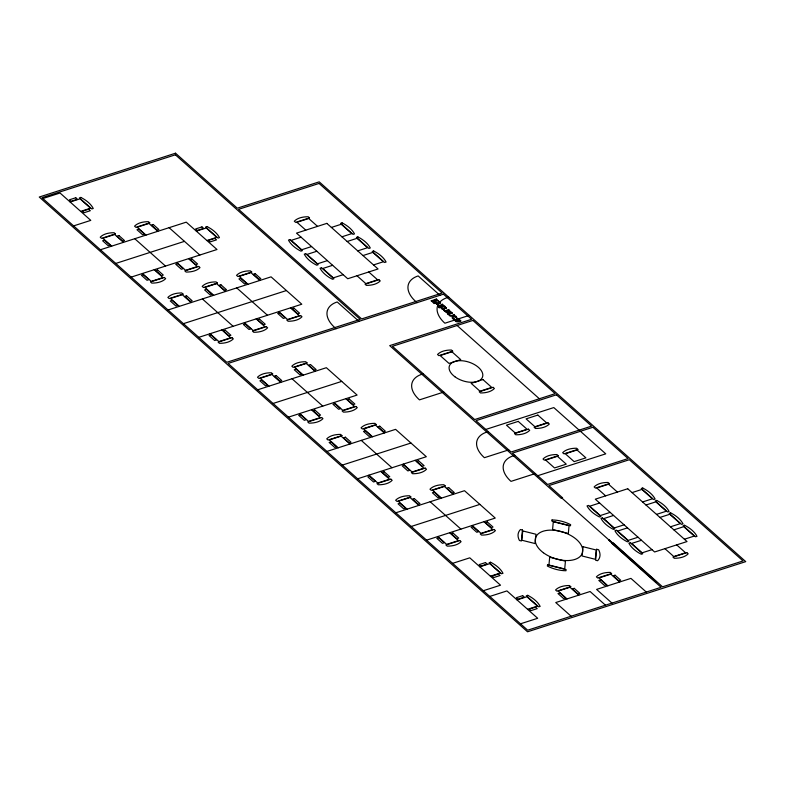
<?xml version="1.0" encoding="UTF-8"?>
<svg xmlns="http://www.w3.org/2000/svg" width="785" height="785" viewBox="0 0 785 785"><rect width="100%" height="100%" fill="white"/><g stroke="black" fill="none" stroke-linecap="round" stroke-linejoin="round"><path stroke-width="1.18" d="M434.851 303.059L434.125 303.569L431.279 300.626M434.753 303.363L432.525 300.979M432.427 301.293L433.977 300.518M436.764 302.245L434.596 300.312M431.171 300.94L436.558 298.928M434.498 300.626L436.558 299.684M433.87 300.832L436.146 302.451M437.235 303.795L436.686 304.246L436.195 303.402M442.347 304.08C441.582 305.208 437.363 306.209 437.795 303.609M436.46 299.998L438.884 301.754M438.786 302.068L439.512 301.558M436.097 303.716C439.149 301.577 443.368 302.529 437.696 303.923M440.454 307.2L439.217 307.877L438.717 307.033M439.855 306.67L439.453 306.307M439.355 306.621L440.012 306.13M439.904 306.444L440.414 306.493M442.112 307.995L441.013 307.023M440.356 307.514L441.553 308.181M437.127 304.109C437.559 306.876 441.749 305.875 442.946 304.609M443.182 308.907L442.485 309.418L441.994 308.574M440.905 307.337L443.741 306.238M445.478 306.915L444.781 307.416L444.104 306.336M444.595 310.016L443.741 308.731M443.074 309.221L443.898 310.232M450.875 311.674L446.979 312.94L444.467 310.664M441.896 308.878C444.742 306.807 449.216 307.622 443.643 309.045M444.359 310.978L445.144 310.448M445.036 310.762L446.214 312.096L447.107 312.087M446.999 312.401L447.676 311.988M448.107 312.126L449.206 311.773C448.765 308.996 445.497 311.4 448.206 311.812M448.784 314.088L448.245 314.54L447.754 313.696M450.286 311.145L449.864 311.282M453.907 314.373C453.141 315.501 448.922 316.502 449.354 313.902M447.646 314.01L451.709 312.42M449.246 314.216L452.307 312.95M448.686 314.392C449.108 317.16 453.308 316.159 454.505 314.903M453.946 319.358C456.075 319.014 451.561 318.504 453.073 317.199C455.182 315.658 459.166 320.201 455.938 316.63A2.129 1.197 18.2 0 0 454.554 316.208C451.355 315.266 451.542 319.623 454.044 319.044M458.155 321.094L456.075 320.977L456.281 319.416M459.245 321.448L456.791 319.26M460.088 321.055L460.854 320.849M460.128 321.085L458.695 319.75A1.531 0.863 18.2 0 0 457.714 319.446L456.684 319.573M42.881 198.526L60.053 193.012L90.785 220.379L73.613 225.894M70.159 202.01L80.031 198.831L90.55 208.202L80.678 211.381M100.411 249.758L186.261 222.155L216.994 249.512L131.144 277.125M196.358 231.143L206.229 227.974L216.758 237.345L206.887 240.524M115.778 263.436L184.455 241.358M301.057 237.188L291.186 240.357L301.705 249.738L311.576 246.559M331.388 227.434L341.259 224.255L351.788 233.626L341.917 236.805M316.846 251.249L306.974 254.428L317.503 263.799L327.374 260.62M347.176 241.495L357.057 238.316L367.576 247.697L357.705 250.866M168.049 309.977L271.06 276.85L301.793 304.217L198.782 337.344M332.644 265.31L322.772 268.49L333.291 277.861L343.163 274.681M362.974 255.557L372.846 252.387L383.374 261.758L373.503 264.928M183.415 323.665L286.427 290.538M448.716 297.152L447.283 297.613A31.802 17.878 18.2 0 0 444.889 323.214L469.204 315.393M436.038 302.765L436.666 302.559M438.619 307.347L439.757 306.974M440.307 306.798L443.466 305.973L445.38 307.229M441.455 308.485L442.004 308.309M443.79 310.546L444.487 310.32M459.147 321.752C450.875 322.792 457.547 315.021 460.746 321.163M257.686 389.792L326.364 367.704L357.096 395.071L288.419 417.159M273.052 403.47L341.73 381.392M423.301 373.807L421.869 374.268A31.802 17.878 18.2 0 0 419.465 399.869L443.79 392.049M326.913 451.424L395.591 429.346L426.324 456.713L357.646 478.791M342.28 465.112L410.957 443.025M485.787 429.444L553.798 407.572L579.134 430.131M488.241 431.632L486.808 432.084A31.802 17.878 18.2 0 0 484.404 457.694L508.729 449.874M514.832 455.3L513.4 455.761A31.802 17.878 18.2 0 0 510.996 481.372L535.321 473.551M395.836 512.791L464.504 490.703L495.237 518.071L426.569 540.159M537.745 475.71L605.755 453.838L580.419 431.279M411.203 526.47L479.87 504.392M599.612 503.018L589.741 506.197L600.27 515.568L610.141 512.389M632.033 492.597L641.904 489.418L652.433 498.789L642.562 501.968M452.611 563.355L469.783 557.831L500.516 585.198L483.344 590.712M613.566 515.441L603.694 518.62L614.213 527.991L624.085 524.812M645.986 505.01L655.858 501.841L666.377 511.212L656.505 514.391M479.89 566.829L489.761 563.65L500.28 573.021L490.409 576.2M627.509 527.863L617.638 531.033L628.167 540.404L638.038 537.234M659.93 517.433L669.801 514.263L680.33 523.634L670.459 526.804M641.463 540.276L631.591 543.456L642.11 552.826L651.992 549.657M673.883 529.855L683.755 526.676L694.283 536.057L684.412 539.226M489.771 596.443L506.943 590.919L537.676 618.286L520.504 623.8M517.05 599.917L526.921 596.737L537.44 606.108L527.569 609.288M457.125 318.553L458.617 318.818M443.859 305.708L444.938 306.287M456.458 316.571L456.046 316.316A2.129 1.197 18.2 0 0 455.133 315.972M448.735 309.741L449.236 310.085M439.934 295.307L418.16 275.927A31.802 17.878 18.2 0 0 415.765 301.528L417.041 302.667M436.45 299.242L439.414 301.872M440.051 302.441L440.65 302.971M442.249 304.394L442.838 304.923M445.851 307.612L446.449 308.142M450.178 311.459L450.776 311.988M451.611 312.734L452.209 313.264M453.799 314.687L454.397 315.217M456.173 319.73L458.048 321.408M457.096 325.51L539.354 398.751M617.393 492.077L608.552 484.208L596.796 487.985L605.628 495.855M676.699 544.878L685.531 552.748L673.775 556.526L664.934 548.666M317.542 226.365L308.711 218.495L296.946 222.283L305.787 230.142M368.764 271.973L377.605 279.833L365.839 283.62L357.008 275.751M561.913 498.092L612.172 542.847M358.971 321.35L337.197 301.96A31.802 17.878 18.2 0 0 334.793 327.571L336.078 328.709M646.29 592.057L630.924 578.378L596.59 589.417L611.957 603.096M619.64 582.009L610.799 574.139L599.043 577.917L607.875 585.787M259.776 280.48L250.935 272.621L239.18 276.399L248.011 284.268M290.509 307.848L299.34 315.717L287.585 319.495L278.744 311.625M605.461 605.186L590.094 591.507L555.751 602.546L571.117 616.235M169.089 227.67L199.822 255.037M236.727 287.899L267.459 315.256M578.8 595.138L569.969 587.268L558.204 591.056L567.045 598.916M157.805 231.3L148.964 223.44L137.208 227.218L146.039 235.088M188.537 258.667L197.369 266.537L185.603 270.315L176.772 262.445M225.442 291.529L216.601 283.66L204.846 287.438L213.677 295.307M256.175 318.887L265.006 326.756L253.241 330.544L244.41 322.674M315.07 371.334L306.238 363.475L294.483 367.252L303.314 375.122M345.802 398.701L354.643 406.571L342.878 410.349L334.047 402.479M384.297 432.977L375.465 425.107L363.7 428.885L372.541 436.754M415.029 460.334L423.871 468.203L412.105 471.991L403.274 464.121M453.22 494.334L444.379 486.474L432.623 490.252L441.455 498.122M483.952 521.701L492.784 529.571L481.028 533.349L472.187 525.489M134.755 238.718L165.488 266.076M202.393 298.938L233.125 326.305M292.03 378.753L322.763 406.11M361.247 440.385L391.98 467.752M430.17 501.752L460.903 529.11M123.461 242.349L114.63 234.48L102.864 238.257L111.706 246.127M154.194 269.706L163.035 277.576L151.269 281.354L142.438 273.494M191.098 302.568L182.267 294.699L170.502 298.486L179.343 306.346M221.831 329.935L230.672 337.795L218.907 341.583L210.076 333.713M280.736 382.383L271.904 374.514L260.139 378.291L268.98 386.161M311.468 409.741L320.309 417.61L308.544 421.388L299.713 413.528M349.963 444.016L341.132 436.146L329.366 439.934L338.198 447.803M380.696 471.383L389.527 479.252L377.771 483.03L368.93 475.161M418.876 505.383L410.045 497.513L398.289 501.291L407.121 509.161M449.609 532.74L458.45 540.61L446.685 544.397L437.853 536.528M447.568 312.293C443.77 310.036 449.462 308.495 449.756 311.596M522.417 530.003L521.387 540.973L519.434 540.482A24.826 13.953 18.2 0 1 520.465 529.512L522.417 530.003M522.741 530.935L521.868 540.237L535.095 543.563L535.969 534.261L522.741 530.935M547.498 564.915L547.39 566.063A24.826 13.953 18.2 0 0 565.985 570.734L566.103 569.576L547.498 564.915M552.012 519.964L551.904 521.122L570.499 525.783L570.607 524.635A24.826 13.953 18.2 0 0 552.012 519.964M549.677 557.222L548.941 565.033L564.7 568.978L565.435 561.177L549.677 557.222M553.297 521.721L552.571 529.522L568.33 533.476L569.056 525.665L553.297 521.721M582.951 546.684L582.077 555.986L595.315 559.303L596.178 550L582.951 546.684M596.659 549.264L595.638 560.245L597.591 560.735A24.826 13.953 18.2 0 0 598.621 549.755L596.659 549.264M175.536 153.203L39.25 197.035L527.54 631.797L745.75 561.628L319.22 181.845L237.296 208.192L175.536 153.203M175.389 154.802L41.958 197.712L226.806 362.297L360.236 319.387L175.389 154.802M75.762 197.761L69.472 199.782L71.131 201.264L77.43 199.243L75.762 197.761M80.835 197.418L79.383 197.889L91.796 208.947L93.258 208.486A24.826 13.953 18.2 0 0 80.835 197.418M88.646 209.232L82.356 211.253L84.015 212.735L90.314 210.714L88.646 209.232M115.415 233.901L101.54 238.365L100.235 237.198A24.826 13.953 18.2 0 1 114.11 232.733L115.415 233.901M149.758 222.852L135.874 227.316L134.569 226.158A24.826 13.953 18.2 0 1 148.444 221.694L149.758 222.852M104.493 240.171L102.639 240.769L108.271 245.783L110.135 245.185L104.493 240.171M118.888 235.539L117.034 236.138L122.666 241.162L124.521 240.563L118.888 235.539M138.837 229.132L136.973 229.73L142.605 234.744L144.469 234.146L138.837 229.132M153.222 224.5L151.368 225.099L157 230.113L158.864 229.514L153.222 224.5M319.063 183.445L238.571 209.33L361.669 318.926L442.151 293.04L319.063 183.445M201.971 226.904L195.671 228.926L197.339 230.407L203.639 228.386L201.971 226.904M207.044 226.561L205.582 227.032L218.004 238.09L219.466 237.619A24.826 13.953 18.2 0 0 207.044 226.561M214.855 238.375L208.555 240.396L210.223 241.878L216.513 239.857L214.855 238.375M309.506 217.916L295.621 222.381L294.316 221.213A24.826 13.953 18.2 0 1 308.191 216.758L309.506 217.916M143.243 274.671L141.388 275.27L147.021 280.284L148.885 279.686L143.243 274.671M157.638 270.05L155.783 270.639L161.416 275.663L163.27 275.064L157.638 270.05M177.587 263.632L175.722 264.231L181.355 269.245L183.219 268.647L177.587 263.632M191.972 259.001L190.117 259.599L195.75 264.614L197.614 264.015L191.972 259.001M326.835 223.382L296.504 233.135L347.726 278.744L378.056 268.98L326.835 223.382M164.359 277.478L150.484 281.933L151.79 283.1A24.826 13.953 18.2 0 0 165.664 278.636L164.359 277.478M198.693 266.429L184.818 270.894L186.124 272.061A24.826 13.953 18.2 0 0 199.998 267.597L198.693 266.429M289.93 239.611L288.478 240.082A24.826 13.953 18.2 0 0 300.9 251.141L302.353 250.67L289.93 239.611M342.074 222.852L340.611 223.323L353.034 234.381L354.496 233.91A24.826 13.953 18.2 0 0 342.074 222.852M305.728 253.673L304.266 254.144A24.826 13.953 18.2 0 0 316.689 265.202L318.151 264.741L305.728 253.673M357.862 236.913L356.41 237.384L368.822 248.443L370.284 247.972A24.826 13.953 18.2 0 0 357.862 236.913M183.052 294.12L169.177 298.585L167.872 297.417A24.826 13.953 18.2 0 1 181.747 292.962L183.052 294.12M217.396 283.081L203.511 287.546L202.206 286.378A24.826 13.953 18.2 0 1 216.081 281.913L217.396 283.081M251.73 272.042L237.855 276.497L236.54 275.339A24.826 13.953 18.2 0 1 250.425 270.874L251.73 272.042M172.131 300.39L170.276 300.989L175.909 306.013L177.773 305.414L172.131 300.39M186.526 295.768L184.671 296.367L190.304 301.381L192.158 300.783L186.526 295.768M206.475 289.351L204.61 289.95L210.243 294.964L212.107 294.365L206.475 289.351M220.86 284.729L219.005 285.318L224.638 290.342L226.502 289.743L220.86 284.729M240.809 278.312L238.944 278.911L244.586 283.925L246.441 283.326L240.809 278.312M255.203 273.68L253.339 274.279L258.971 279.293L260.836 278.695L255.203 273.68M321.516 267.734L320.064 268.205A24.826 13.953 18.2 0 0 332.487 279.264L333.939 278.803L321.516 267.734M373.66 250.974L372.198 251.445L384.621 262.504L386.083 262.033A24.826 13.953 18.2 0 0 373.66 250.974M378.929 279.735L365.054 284.199L366.359 285.367A24.826 13.953 18.2 0 0 380.234 280.902L378.929 279.735M210.88 334.901L209.026 335.499L214.658 340.513L216.523 339.915L210.88 334.901M225.275 330.269L223.421 330.868L229.053 335.882L230.908 335.283L225.275 330.269M245.224 323.852L243.36 324.45L248.992 329.474L250.857 328.876L245.224 323.852M259.609 319.23L257.755 319.829L263.387 324.843L265.251 324.244L259.609 319.23M279.558 312.813L277.694 313.411L283.336 318.425L285.19 317.827L279.558 312.813M293.953 308.181L292.089 308.78L297.721 313.804L299.585 313.205L293.953 308.181M231.997 337.697L218.122 342.162L219.427 343.32A24.826 13.953 18.2 0 0 233.302 338.865L231.997 337.697M266.331 326.658L252.456 331.123L253.761 332.281A24.826 13.953 18.2 0 0 267.636 327.816L266.331 326.658M300.675 315.609L286.79 320.074L288.095 321.242A24.826 13.953 18.2 0 0 301.98 316.777L300.675 315.609M443.437 294.179L228.092 363.435L527.687 630.198L661.117 587.288L611.456 543.073L612.889 542.612L662.55 586.827L743.042 560.941L629.344 459.716L548.852 485.601L562.629 497.867L561.196 498.328L389.703 345.626L471.628 319.289L443.437 294.179M272.689 373.935L258.814 378.399L257.509 377.232A24.826 13.953 18.2 0 1 271.384 372.767L272.689 373.935M307.033 362.886L293.148 367.351L291.843 366.193A24.826 13.953 18.2 0 1 305.718 361.728L307.033 362.886M261.768 380.205L259.913 380.803L265.546 385.818L267.4 385.219L261.768 380.205M276.163 375.573L274.308 376.172L279.941 381.196L281.795 380.597L276.163 375.573M296.112 369.166L294.247 369.764L299.88 374.779L301.744 374.18L296.112 369.166M310.497 364.534L308.642 365.133L314.275 370.147L316.139 369.549L310.497 364.534M472.904 320.427L392.421 346.313L474.68 419.553L555.172 393.668L472.904 320.427M452.709 351.199L438.835 355.664L437.53 354.496A24.826 13.953 18.2 0 1 451.404 350.031L452.709 351.199M451.924 351.778L440.159 355.556L449 363.426L460.756 359.648L451.924 351.778M300.518 414.706L298.663 415.304L304.295 420.318L306.15 419.73L300.518 414.706M314.913 410.084L313.058 410.683L318.69 415.697L320.545 415.098L314.913 410.084M334.861 403.667L332.997 404.265L338.629 409.279L340.494 408.681L334.861 403.667M349.247 399.035L347.392 399.634L353.024 404.658L354.889 404.059L349.247 399.035M321.634 417.512L307.759 421.977L309.064 423.135A24.826 13.953 18.2 0 0 322.939 418.67L321.634 417.512M355.968 406.463L342.093 410.928L343.398 412.096A24.826 13.953 18.2 0 0 357.273 407.631L355.968 406.463M482.922 379.557L471.157 383.345L479.998 391.205L491.753 387.427L482.922 379.557M341.917 435.567L328.042 440.032L326.737 438.874A24.826 13.953 18.2 0 1 340.611 434.409L341.917 435.567M376.25 424.528L362.376 428.993L361.071 427.825A24.826 13.953 18.2 0 1 374.945 423.36L376.25 424.528M493.078 387.329L479.203 391.793L480.508 392.951A24.826 13.953 18.2 0 0 494.393 388.487L493.078 387.329M330.995 441.847L329.141 442.446L334.773 447.46L336.628 446.861L330.995 441.847M345.39 437.216L343.526 437.814L349.168 442.828L351.023 442.23L345.39 437.216M365.329 430.798L363.475 431.397L369.107 436.421L370.971 435.822L365.329 430.798M379.724 426.176L377.87 426.775L383.502 431.789L385.356 431.191L379.724 426.176M556.447 394.806L475.955 420.691L511.123 452.003L591.615 426.118L556.447 394.806M518.228 421.388L506.462 425.166L515.303 433.035L527.059 429.258L518.228 421.388M537.853 415.079L526.097 418.856L534.928 426.726L546.694 422.938L537.853 415.079M369.745 476.348L367.89 476.946L373.523 481.961L375.377 481.362L369.745 476.348M384.14 471.716L382.275 472.315L387.918 477.329L389.772 476.73L384.14 471.716M404.079 465.299L402.224 465.897L407.857 470.921L409.721 470.323L404.079 465.299M418.474 460.677L416.619 461.276L422.251 466.29L424.106 465.691L418.474 460.677M528.393 429.15L514.509 433.614L515.814 434.782A24.826 13.953 18.2 0 0 529.698 430.317L528.393 429.15M548.018 422.84L534.143 427.305L535.448 428.463A24.826 13.953 18.2 0 0 549.323 424.008L548.018 422.84M390.861 479.144L376.977 483.609L378.291 484.777A24.826 13.953 18.2 0 0 392.166 480.312L390.861 479.144M425.195 468.105L411.32 472.57L412.625 473.728A24.826 13.953 18.2 0 0 426.5 469.263L425.195 468.105M592.901 427.266L512.409 453.141L547.577 484.463L628.069 458.577L592.901 427.266M410.84 496.934L396.955 501.399L395.65 500.231A24.826 13.953 18.2 0 1 409.525 495.767L410.84 496.934M445.173 485.895L431.299 490.35L429.984 489.192A24.826 13.953 18.2 0 1 443.868 484.728L445.173 485.895M399.918 503.205L398.054 503.803L403.686 508.817L405.551 508.229L399.918 503.205M414.303 498.583L412.449 499.182L418.081 504.196L419.946 503.597L414.303 498.583M434.252 492.166L432.388 492.764L438.02 497.778L439.885 497.18L434.252 492.166M448.647 487.534L446.783 488.133L452.415 493.147L454.279 492.558L448.647 487.534M558.223 455.712L544.339 460.177L543.034 459.009A24.826 13.953 18.2 0 1 556.908 454.554L558.223 455.712M577.848 449.403L563.973 453.867L562.668 452.7A24.826 13.953 18.2 0 1 576.543 448.235L577.848 449.403M557.428 456.291L545.673 460.079L554.504 467.938L566.26 464.161L557.428 456.291M577.053 449.982L565.298 453.759L574.129 461.629L585.895 457.851L577.053 449.982M438.668 537.705L436.803 538.304L442.436 543.328L444.3 542.729L438.668 537.705M453.053 533.084L451.198 533.682L456.831 538.696L458.695 538.098L453.053 533.084M473.002 526.666L471.137 527.265L476.77 532.279L478.634 531.681L473.002 526.666M487.397 522.035L485.532 522.633L491.165 527.657L493.029 527.059L487.397 522.035M609.346 483.629L595.462 488.093L594.157 486.926A24.826 13.953 18.2 0 1 608.041 482.461L609.346 483.629M459.774 540.512L445.9 544.976L447.205 546.134A24.826 13.953 18.2 0 0 461.08 541.67L459.774 540.512M494.108 529.473L480.234 533.928L481.539 535.095A24.826 13.953 18.2 0 0 495.423 530.631L494.108 529.473M627.715 488.751L595.295 499.182L654.602 551.983L687.022 541.562L627.715 488.751M588.495 505.452L587.033 505.913A24.826 13.953 18.2 0 0 599.455 516.981L600.917 516.51L588.495 505.452M642.719 488.015L641.257 488.476L653.679 499.535L655.141 499.074A24.826 13.953 18.2 0 0 642.719 488.015M602.438 517.865L600.986 518.336A24.826 13.953 18.2 0 0 613.409 529.394L614.861 528.923L602.438 517.865M656.672 500.428L655.21 500.899L667.633 511.957L669.085 511.486A24.826 13.953 18.2 0 0 656.672 500.428M485.493 562.58L479.203 564.601L480.871 566.083L487.161 564.062L485.493 562.58M490.566 562.246L489.114 562.708L501.536 573.766L502.989 573.305A24.826 13.953 18.2 0 0 490.566 562.246M616.392 530.287L614.93 530.758A24.826 13.953 18.2 0 0 627.352 541.817L628.814 541.346L616.392 530.287M670.616 512.85L669.154 513.321L681.576 524.38L683.038 523.909A24.826 13.953 18.2 0 0 670.616 512.85M498.377 574.051L492.087 576.072L493.745 577.554L500.045 575.533L498.377 574.051M609.376 540.002L608.817 540.188L655.995 582.185L656.545 582.009L609.376 540.002M630.345 542.71L628.883 543.181A24.826 13.953 18.2 0 0 641.306 554.239L642.758 553.768L630.345 542.71M684.569 525.273L683.107 525.744L695.53 536.803L696.992 536.332A24.826 13.953 18.2 0 0 684.569 525.273M522.663 595.668L516.363 597.689L518.031 599.171L524.321 597.149L522.663 595.668M527.736 595.324L526.274 595.795L538.696 606.854L540.149 606.393A24.826 13.953 18.2 0 0 527.736 595.324M570.754 586.689L556.879 591.154L555.574 589.986A24.826 13.953 18.2 0 1 569.449 585.532L570.754 586.689M611.593 573.56L597.709 578.025L596.404 576.857A24.826 13.953 18.2 0 1 610.288 572.393L611.593 573.56M559.833 592.96L557.978 593.558L563.61 598.582L565.475 597.984L559.833 592.96M574.227 588.338L572.373 588.936L578.005 593.951L579.86 593.352L574.227 588.338M600.672 579.83L598.808 580.429L604.44 585.443L606.305 584.845L600.672 579.83M615.057 575.209L613.203 575.807L618.835 580.821L620.699 580.223L615.057 575.209M686.855 552.65L672.981 557.115L674.286 558.272A24.826 13.953 18.2 0 0 688.17 553.808L686.855 552.65M535.537 607.139L529.247 609.16L530.905 610.642L537.205 608.62L535.537 607.139M454.888 376.751A17.466 9.812 18.2 0 0 482.52 377.036A17.466 9.812 18.2 0 0 460.471 360.688A17.466 9.812 18.2 0 0 454.888 376.751M543.406 552.758A24.6 13.826 18.2 0 0 582.323 553.16A24.6 13.826 18.2 0 0 551.276 530.13A24.6 13.826 18.2 0 0 543.406 552.758"/></g></svg>
